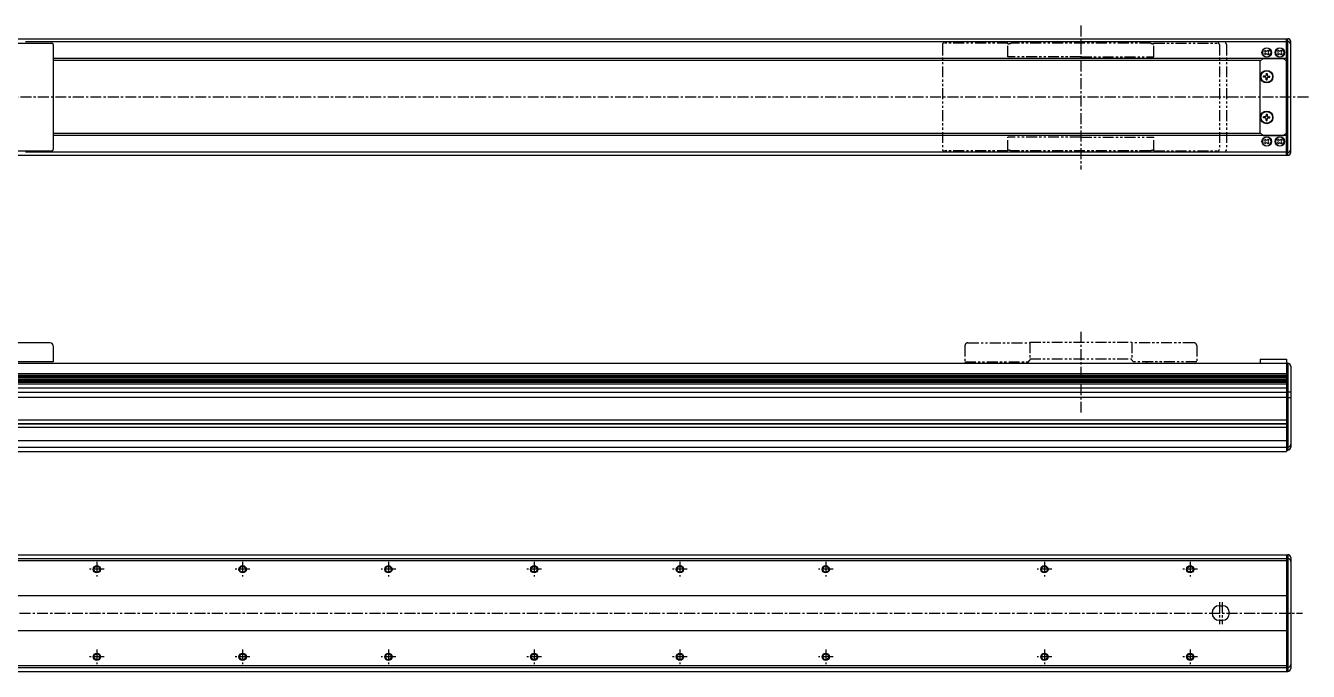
# Model space of a CAD drawing. Extents: x -805 to 572, y -205 to 306.
# Drawn here: x -308 to 572, y -137 to 306 of the extents above; entities that cross this region are included whole.
import ezdxf

# ---------------------------------------------------------------- set-up
doc = ezdxf.new("R2010")
doc.units = 0
for name, pattern in [('CENTER', [12, 7.5, -1.5, 1.5, -1.5]), ('CONTINOUS', [0]), ('PHANTOM', [15, 7.5, -1.5, 1.5, -1.5, 1.5, -1.5])]:
    doc.linetypes.add(name, pattern=pattern)
doc.layers.get('0').update_dxf_attribs({"linetype": 'CONTINUOUS'})
doc.layers.add('CENTER', color=1, linetype='CENTER')

msp = doc.modelspace()

# ---------------------------------------------------------------- linework, layer by layer
at = {"color": 7, "linetype": 'CONTINOUS'}
for p, q in [((-626.95, 296.81), (558.05, 296.81)), ((-333.95, 293.81), (-289.95, 293.81)), ((557.05, 294.73), (-307.8, 294.73)), ((-288.95, 292.81), (-288.95, 220.81)), ((557.05, 216.81), (557.05, 296.81)), ((557.05, 294.73), (558.05, 294.73)), ((558.05, 216.81), (558.05, 296.81)), ((560.05, 218.81), (560.05, 294.81)), ((557.05, 283.31), (-288.95, 283.31)), ((539.55, 281.81), (-288.95, 281.81)), ((539.05, 281.31), (541.05, 283.31)), ((541.05, 283.31), (555.05, 283.31)), ((542.01, 288.24), (542.61, 288.84)), ((542.42, 287.83), (542.01, 288.24)), ((542.01, 286.37), (542.42, 286.78)), ((542.61, 285.77), (542.01, 286.37)), ((542.61, 288.84), (543.03, 288.43)), ((543.03, 286.18), (542.61, 285.77)), ((544.07, 288.43), (544.49, 288.84)), ((544.49, 285.77), (544.07, 286.18)), ((544.49, 288.84), (545.09, 288.24)), ((545.09, 286.37), (544.49, 285.77)), ((545.09, 288.24), (544.68, 287.83)), ((544.68, 286.78), (545.09, 286.37)), ((551.01, 288.24), (551.61, 288.84)), ((551.42, 287.83), (551.01, 288.24)), ((551.01, 286.37), (551.42, 286.78)), ((551.61, 285.77), (551.01, 286.37)), ((551.61, 288.84), (552.03, 288.43)), ((552.03, 286.18), (551.61, 285.77)), ((553.07, 288.43), (553.49, 288.84)), ((553.49, 285.77), (553.07, 286.18)), ((553.49, 288.84), (554.09, 288.24)), ((554.09, 286.37), (553.49, 285.77)), ((554.09, 288.24), (553.68, 287.83)), ((553.68, 286.78), (554.09, 286.37)), ((557.05, 281.31), (555.05, 283.31)), ((539.05, 232.31), (539.05, 281.31)), ((543.24, 273.01), (543.24, 272.06)), ((543.24, 273.01), (543.86, 273.01)), ((543.86, 273.01), (543.86, 272.06)), ((557.05, 232.31), (557.05, 281.31)), ((541.35, 270.49), (541.35, 271.12)), ((542.3, 271.12), (541.35, 271.12)), ((542.3, 270.49), (541.35, 270.49)), ((543.24, 268.61), (543.24, 269.55)), ((543.24, 268.61), (543.86, 268.61)), ((543.86, 268.61), (543.86, 269.55)), ((544.8, 271.12), (545.75, 271.12)), ((544.8, 270.49), (545.75, 270.49)), ((545.75, 270.49), (545.75, 271.12)), ((541.35, 242.49), (541.35, 243.12)), ((542.3, 243.12), (541.35, 243.12)), ((542.3, 242.49), (541.35, 242.49)), ((543.24, 245.01), (543.24, 244.06)), ((543.24, 245.01), (543.86, 245.01)), ((543.24, 240.61), (543.24, 241.55)), ((543.24, 240.61), (543.86, 240.61)), ((543.86, 245.01), (543.86, 244.06)), ((543.86, 240.61), (543.86, 241.55)), ((544.8, 243.12), (545.75, 243.12)), ((544.8, 242.49), (545.75, 242.49)), ((545.75, 242.49), (545.75, 243.12)), ((539.55, 231.81), (-288.95, 231.81)), ((557.05, 230.31), (-288.95, 230.31)), ((541.05, 230.31), (539.05, 232.31)), ((541.05, 230.31), (555.05, 230.31)), ((555.05, 230.31), (557.05, 232.31)), ((542.61, 227.84), (542.01, 227.24)), ((542.01, 227.24), (542.42, 226.83)), ((542.42, 225.78), (542.01, 225.37)), ((542.01, 225.37), (542.61, 224.77)), ((543.03, 227.43), (542.61, 227.84)), ((542.61, 224.77), (543.03, 225.18)), ((544.49, 227.84), (544.07, 227.43)), ((544.07, 225.18), (544.49, 224.77)), ((545.09, 227.24), (544.49, 227.84)), ((544.49, 224.77), (545.09, 225.37)), ((544.68, 226.83), (545.09, 227.24)), ((545.09, 225.37), (544.68, 225.78)), ((551.61, 227.84), (551.01, 227.24)), ((551.01, 227.24), (551.42, 226.83)), ((551.42, 225.78), (551.01, 225.37)), ((551.01, 225.37), (551.61, 224.77)), ((552.03, 227.43), (551.61, 227.84)), ((551.61, 224.77), (552.03, 225.18)), ((553.49, 227.84), (553.07, 227.43)), ((553.07, 225.18), (553.49, 224.77)), ((554.09, 227.24), (553.49, 227.84)), ((553.49, 224.77), (554.09, 225.37)), ((553.68, 226.83), (554.09, 227.24)), ((554.09, 225.37), (553.68, 225.78)), ((-626.95, 216.81), (558.05, 216.81)), ((-333.95, 219.81), (-289.95, 219.81)), ((557.05, 218.88), (-307.8, 218.88)), ((557.05, 218.88), (558.05, 218.88)), ((-290.95, 88.23), (-333.95, 88.23)), ((-288.95, 86.23), (-288.95, 75.23)), ((-626.95, 74.13), (558.05, 74.13)), ((-288.95, 75.23), (-332.95, 75.23)), ((539.05, 77.03), (557.05, 77.03)), ((539.05, 77.03), (539.05, 74.13)), ((557.05, 77.03), (557.05, 74.13)), ((557.05, 74.13), (557.05, 13.63)), ((558.05, 74.13), (558.05, 14.63)), ((560.05, 72.13), (560.05, 16.63)), ((-625.95, 67.11), (557.05, 67.11)), ((-625.95, 66.11), (557.05, 66.11)), ((-625.95, 65.12), (557.05, 65.12)), ((-625.95, 64.13), (557.05, 64.13)), ((-625.95, 63.14), (557.05, 63.14)), ((-625.95, 62.14), (557.05, 62.14)), ((-626.95, 57.24), (558.05, 57.24)), ((-625.95, 61.15), (557.05, 61.15)), ((-625.95, 60.16), (557.05, 60.16)), ((-625.95, 54.38), (557.05, 54.38)), ((557.05, 54.53), (560.05, 54.53)), ((-625.95, 50.88), (557.05, 50.88)), ((557.05, 50.73), (560.05, 50.73)), ((-628.95, 35.46), (557.05, 35.46)), ((-628.95, 30.39), (557.05, 30.39)), ((-625.95, 32.93), (557.05, 32.93)), ((-625.95, 32.63), (557.05, 32.63)), ((-626.95, 21.13), (558.05, 21.13)), ((-626.95, 16.63), (558.05, 16.63)), ((-625.95, 13.63), (557.05, 13.63)), ((557.05, 14.63), (558.05, 14.63)), ((-626.95, -57.16), (558.05, -57.16)), ((-626.95, -59.76), (558.05, -59.76)), ((-626.95, -61.16), (558.05, -61.16)), ((557.05, -57.16), (557.05, -137.16)), ((558.05, -57.16), (558.05, -137.16)), ((560.05, -59.16), (560.05, -135.16)), ((-625.95, -85.16), (557.05, -85.16)), ((511.05, -92.16), (513.05, -92.16)), ((511.05, -102.16), (513.05, -102.16)), ((-625.95, -109.16), (557.05, -109.16)), ((-626.95, -133.16), (558.05, -133.16)), ((-626.95, -134.56), (558.05, -134.56)), ((-626.95, -137.16), (558.05, -137.16))]:
    msp.add_line(p, q, dxfattribs=at)
at = {"color": 3, "linetype": 'PHANTOM'}
for p, q in [((321.05, 292.81), (321.05, 220.81)), ((366.05, 293.81), (322.05, 293.81)), ((366.05, 284.31), (366.05, 293.81)), ((463.87, 293.81), (368.23, 293.81)), ((466.05, 293.81), (510.05, 293.81)), ((466.05, 284.31), (466.05, 293.81)), ((511.05, 292.81), (511.05, 220.81)), ((516.05, 292.81), (516.05, 220.81)), ((416.05, 284.31), (366.05, 284.31)), ((416.05, 284.31), (466.05, 284.31)), ((416.05, 229.31), (366.05, 229.31)), ((366.05, 219.81), (366.05, 229.31)), ((416.05, 229.31), (466.05, 229.31)), ((466.05, 219.81), (466.05, 229.31)), ((366.05, 219.81), (322.05, 219.81)), ((463.87, 219.81), (368.23, 219.81)), ((466.05, 219.81), (510.05, 219.81)), ((338.55, 88.23), (381.05, 88.23)), ((381.05, 88.63), (451.05, 88.63)), ((381.05, 88.63), (381.05, 76.23)), ((451.05, 88.63), (451.05, 76.23)), ((493.55, 88.23), (451.05, 88.23)), ((336.55, 86.23), (336.55, 75.23)), ((495.55, 86.23), (495.55, 75.23)), ((336.55, 75.23), (380.05, 75.23)), ((371.05, 75.23), (371.05, 74.13)), ((380.05, 75.23), (381.05, 76.23)), ((381.05, 77.16), (451.05, 77.16)), ((452.05, 75.23), (451.05, 76.23)), ((495.55, 75.23), (452.05, 75.23)), ((461.05, 75.23), (461.05, 74.13))]:
    msp.add_line(p, q, dxfattribs=at)
at = {"color": 7, "linetype": 'CONTINOUS'}
for centre, radius in [((543.55, 287.31), 3.25), ((552.55, 287.31), 3.25), ((543.55, 270.81), 4.3), ((543.55, 270.81), 4), ((543.55, 242.81), 4.3), ((543.55, 242.81), 4), ((543.55, 226.31), 3.25), ((552.55, 226.31), 3.25), ((-258.95, -67.16), 2.5), ((-258.95, -67.16), 2), ((-158.95, -67.16), 2.5), ((-158.95, -67.16), 2), ((-58.95, -67.16), 2.5), ((-58.95, -67.16), 2), ((41.05, -67.16), 2.5), ((41.05, -67.16), 2), ((141.05, -67.16), 2.5), ((141.05, -67.16), 2), ((241.05, -67.16), 2.5), ((241.05, -67.16), 2), ((391.05, -67.16), 2.5), ((391.05, -67.16), 2), ((491.05, -67.16), 2.5), ((491.05, -67.16), 2), ((-258.95, -127.16), 2.5), ((-258.95, -127.16), 2), ((-158.95, -127.16), 2.5), ((-158.95, -127.16), 2), ((-58.95, -127.16), 2.5), ((-58.95, -127.16), 2), ((41.05, -127.16), 2.5), ((41.05, -127.16), 2), ((141.05, -127.16), 2.5), ((141.05, -127.16), 2), ((241.05, -127.16), 2.5), ((241.05, -127.16), 2), ((391.05, -127.16), 2.5), ((391.05, -127.16), 2), ((491.05, -127.16), 2.5), ((491.05, -127.16), 2)]:
    msp.add_circle(centre, radius, dxfattribs=at)
for centre, radius, start, end in [((-289.95, 292.81), 1, 0, 90), ((558.05, 294.81), 2, 0, 90), ((558.05, 292.73), 2, 0, 90), ((543.55, 287.31), 3, 0.00029, 0), ((541.9, 287.31), 0.742, 315, 44.99994), ((543.55, 288.95), 0.742, 225, 314.99996), ((543.55, 285.66), 0.742, 44.99997, 134.99995), ((545.2, 287.31), 0.742, 134.99996, 224.99995), ((552.55, 287.31), 3, 0.00029, 0), ((550.9, 287.31), 0.742, 315, 44.99994), ((552.55, 288.95), 0.742, 225, 314.99996), ((552.55, 285.66), 0.742, 44.99997, 134.99995), ((554.2, 287.31), 0.742, 134.99996, 224.99995), ((542.3, 272.06), 0.94, 269.99996, 0), ((542.3, 269.55), 0.94, 0.00003, 90.00006), ((544.8, 272.06), 0.94, 179.99998, 270.00002), ((544.8, 269.55), 0.94, 90.00001, 180.00005), ((542.3, 244.06), 0.94, 269.99996, 0), ((542.3, 241.55), 0.94, 0.00003, 90.00006), ((544.8, 244.06), 0.94, 179.99998, 270.00002), ((544.8, 241.55), 0.94, 90.00001, 180.00005), ((543.55, 226.31), 3, 0, 359.99971), ((552.55, 226.31), 3, 0, 359.99971), ((-289.95, 220.81), 1, 270, 0), ((541.9, 226.31), 0.742, 315.00006, 45), ((543.55, 227.95), 0.742, 225.00005, 315.00003), ((543.55, 224.66), 0.742, 45.00004, 135), ((545.2, 226.31), 0.742, 135.00005, 225.00004), ((550.9, 226.31), 0.742, 315.00006, 45), ((552.55, 227.95), 0.742, 225.00005, 315.00003), ((552.55, 224.66), 0.742, 45.00004, 135), ((554.2, 226.31), 0.742, 135.00005, 225.00004), ((558.05, 220.88), 2, 270, 0), ((558.05, 218.81), 2, 270, 0), ((-290.95, 86.23), 2, 0, 90), ((558.05, 72.13), 2, 0, 90), ((558.05, 18.63), 2, 270, 0), ((558.05, 16.63), 2, 270, 0), ((558.05, -59.16), 2, 0, 90), ((558.05, -61.76), 2, 0, 90), ((511.05, -97.16), 5, 90, 270), ((513.05, -97.16), 5, 270, 90), ((558.05, -132.56), 2, 270, 0), ((558.05, -135.16), 2, 270, 0)]:
    msp.add_arc(centre, radius, start, end, dxfattribs=at)
at = {"color": 3, "linetype": 'PHANTOM'}
for centre, radius, start, end in [((322.05, 292.81), 1, 90, 180), ((366.05, 298.31), 5, 270, 295.84193), ((466.05, 298.31), 5, 244.15807, 270), ((510.05, 292.81), 1, 0, 90), ((515.05, 292.81), 1, 0, 90), ((322.05, 220.81), 1, 180, 270), ((366.05, 215.31), 5, 64.15807, 90), ((466.05, 215.31), 5, 90, 115.84193), ((510.05, 220.81), 1, 270, 0), ((515.05, 220.81), 1, 270, 0), ((338.55, 86.23), 2, 90, 180), ((493.55, 86.23), 2, 0, 90)]:
    msp.add_arc(centre, radius, start, end, dxfattribs=at)
at = {"layer": 'CENTER', "color": 1, "linetype": 'CENTER'}
for p, q in [((416.05, 305.76), (416.05, 206.99)), ((572.1, 256.81), (-663.47, 256.81)), ((416.05, 95.83), (416.05, 39.25)), ((-253.91, -67.16), (-263.99, -67.16)), ((-258.95, -62.12), (-258.95, -72.2)), ((-153.91, -67.16), (-163.99, -67.16)), ((-158.95, -62.12), (-158.95, -72.2)), ((-53.91, -67.16), (-63.99, -67.16)), ((-58.95, -62.12), (-58.95, -72.2)), ((46.09, -67.16), (36.01, -67.16)), ((41.05, -62.12), (41.05, -72.2)), ((146.09, -67.16), (136.01, -67.16)), ((141.05, -62.12), (141.05, -72.2)), ((246.09, -67.16), (236.01, -67.16)), ((241.05, -62.12), (241.05, -72.2)), ((396.09, -67.16), (386.01, -67.16)), ((391.05, -62.12), (391.05, -72.2)), ((496.09, -67.16), (486.01, -67.16)), ((491.05, -62.12), (491.05, -72.2)), ((511.05, -89.62), (511.05, -104.7)), ((513.05, -89.62), (513.05, -104.7)), ((-671.98, -97.16), (567.98, -97.16)), ((-258.95, -122.12), (-258.95, -132.2)), ((-158.95, -122.12), (-158.95, -132.2)), ((-58.95, -122.12), (-58.95, -132.2)), ((41.05, -122.12), (41.05, -132.2)), ((141.05, -122.12), (141.05, -132.2)), ((241.05, -122.12), (241.05, -132.2)), ((391.05, -122.12), (391.05, -132.2)), ((491.05, -122.12), (491.05, -132.2)), ((-253.91, -127.16), (-263.99, -127.16)), ((-153.91, -127.16), (-163.99, -127.16)), ((-53.91, -127.16), (-63.99, -127.16)), ((46.09, -127.16), (36.01, -127.16)), ((146.09, -127.16), (136.01, -127.16)), ((246.09, -127.16), (236.01, -127.16)), ((396.09, -127.16), (386.01, -127.16)), ((496.09, -127.16), (486.01, -127.16))]:
    msp.add_line(p, q, dxfattribs=at)

doc.saveas('drawing.dxf')
